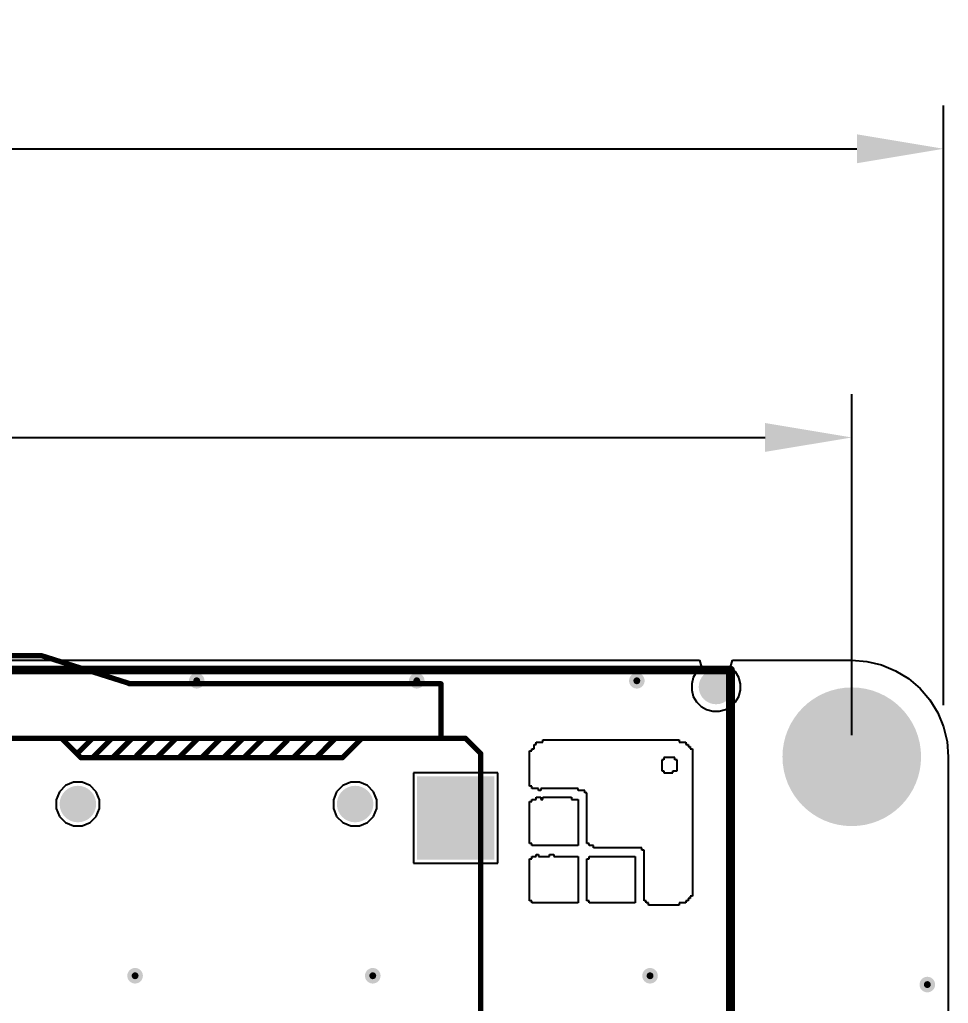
# Model space of a CAD drawing. Header units: millimetres. Extents: x -27 to 79, y -14 to 66.
# Drawn here: x 51.99 to 78.79, y 37.89 to 66.26 of the extents above; entities that cross this region are included whole.
import ezdxf

# ---------------------------------------------------------------- set-up
doc = ezdxf.new("R2010")
doc.units = ezdxf.units.MM
for name, color, linetype in [('BottomLayer', 5, 'Continuous'), ('BottomOverlay', 54, 'Continuous'), ('BottomSolder', 6, 'Continuous'), ('MultiLayer', 9, 'Continuous'), ('PadHoleLayer', 156, 'Continuous'), ('TopLayer', 1, 'Continuous'), ('TopOverlay', 2, 'Continuous'), ('TopPaste', 8, 'Continuous'), ('TopSolder', 216, 'Continuous'), ('ViaHoleLayer', 16, 'Continuous')]:
    doc.layers.add(name, color=color, linetype=linetype)
doc.dimstyles.new('ISO-25', dxfattribs={"dimtxt": 2.5, "dimasz": 2.5, "dimexe": 1.25, "dimexo": 0.625, "dimtad": 1, "dimtxsty": 'Standard', "dimcen": 2.5, "dimadec": 0, "dimazin": 0, "dimtfac": 1, "dimtmove": 0, "dimatfit": 3, "dimfxl": 1, "dimarcsym": 0})

# ---------------------------------------------------------------- blocks, each defined once
blk = doc.blocks.new('*D1')
at = {"color": 0, "lineweight": -2, "transparency": 16777216}
for p, q in [((0, 45.625), (0, 55.46)), ((76, 45.625), (76, 55.46)), ((2.5, 54.21), (73.5, 54.21))]:
    blk.add_line(p, q, dxfattribs=at)
at = {"color": 0, "transparency": 16777216}
for points in [[(2.5, 54.627), (2.5, 53.794), (0, 54.21)], [(73.5, 54.627), (73.5, 53.794), (76, 54.21)]]:
    blk.add_solid(points, dxfattribs=at)
at = {"layer": 'Defpoints', "color": 0, "transparency": 16777216}
for p in [(76, 54.21), (0, 45), (76, 45)]:
    blk.add_point(p, dxfattribs=at)
at = {"color": 0, "transparency": 16777216, "insert": (38, 56.085), "char_height": 2.5, "attachment_point": 5}
blk.add_mtext('76', dxfattribs=at)
blk = doc.blocks.new('*D4')
at = {"color": 0, "lineweight": -2, "transparency": 16777216}
for p, q in [((-2.786, 45.625), (-2.786, 63.787)), ((78.65, 46.486), (78.65, 63.787)), ((-0.286, 62.537), (76.15, 62.537))]:
    blk.add_line(p, q, dxfattribs=at)
at = {"color": 0, "transparency": 16777216}
for points in [[(-0.286, 62.954), (-0.286, 62.12), (-2.786, 62.537)], [(76.15, 62.954), (76.15, 62.12), (78.65, 62.537)]]:
    blk.add_solid(points, dxfattribs=at)
at = {"layer": 'Defpoints', "color": 0, "transparency": 16777216}
for p in [(78.65, 62.537), (78.65, 45.861), (-2.786, 45)]:
    blk.add_point(p, dxfattribs=at)
at = {"color": 0, "transparency": 16777216, "insert": (37.932, 64.62), "char_height": 2.5, "attachment_point": 5}
blk.add_mtext('81,44', dxfattribs=at)

msp = doc.modelspace()

# ---------------------------------------------------------------- hatches: boundary and pattern name
at = {"layer": 'BottomLayer'}
h = msp.add_hatch(color=5, dxfattribs=at)
edge = h.paths.add_edge_path()
edge.add_arc((57.098, 47.192), 0.225, 0, 360)
h = msp.add_hatch(color=5, dxfattribs=at)
edge = h.paths.add_edge_path()
edge.add_arc((63.448, 47.192), 0.225, 0, 360)
h = msp.add_hatch(color=5, dxfattribs=at)
edge = h.paths.add_edge_path()
edge.add_arc((69.798, 47.192), 0.225, 0, 360)
h = msp.add_hatch(color=5, dxfattribs=at)
edge = h.paths.add_edge_path()
edge.add_arc((72.084, 47.014), 0.5, 0, 360)
h = msp.add_hatch(color=5, dxfattribs=at)
edge = h.paths.add_edge_path()
edge.add_arc((76, 45), 2, 0, 360)
h = msp.add_hatch(color=5, dxfattribs=at)
edge = h.paths.add_edge_path()
edge.add_arc((53.669, 43.636), 0.425, 0, 360)
h = msp.add_hatch(color=5, dxfattribs=at)
edge = h.paths.add_edge_path()
edge.add_arc((61.669, 43.636), 0.425, 0, 360)
h = msp.add_hatch(color=5, dxfattribs=at)
edge = h.paths.add_edge_path()
edge.add_arc((55.32, 38.683), 0.225, 0, 360)
h = msp.add_hatch(color=5, dxfattribs=at)
edge = h.paths.add_edge_path()
edge.add_arc((62.178, 38.683), 0.225, 0, 360)
h = msp.add_hatch(color=5, dxfattribs=at)
edge = h.paths.add_edge_path()
edge.add_arc((70.179, 38.683), 0.225, 0, 360)
h = msp.add_hatch(color=5, dxfattribs=at)
edge = h.paths.add_edge_path()
edge.add_arc((78.18, 38.429), 0.225, 0, 360)
at = {"layer": 'BottomSolder'}
h = msp.add_hatch(color=6, dxfattribs=at)
edge = h.paths.add_edge_path()
edge.add_arc((53.669, 43.636), 0.527, 0, 360)
h = msp.add_hatch(color=6, dxfattribs=at)
edge = h.paths.add_edge_path()
edge.add_arc((61.669, 43.636), 0.527, 0, 360)
at = {"layer": 'MultiLayer'}
h = msp.add_hatch(color=9, dxfattribs=at)
edge = h.paths.add_edge_path()
edge.add_arc((53.669, 43.636), 0.425, 0, 360)
h = msp.add_hatch(color=9, dxfattribs=at)
edge = h.paths.add_edge_path()
edge.add_arc((61.669, 43.636), 0.425, 0, 360)
at = {"layer": 'PadHoleLayer'}
h = msp.add_hatch(color=156, dxfattribs=at)
edge = h.paths.add_edge_path()
edge.add_arc((53.669, 43.636), 0.425, 0, 360)
h = msp.add_hatch(color=156, dxfattribs=at)
edge = h.paths.add_edge_path()
edge.add_arc((61.669, 43.636), 0.425, 0, 360)
at = {"layer": 'TopLayer'}
h = msp.add_hatch(color=1, dxfattribs=at)
edge = h.paths.add_edge_path()
edge.add_arc((57.098, 47.192), 0.225, 0, 360)
h = msp.add_hatch(color=1, dxfattribs=at)
edge = h.paths.add_edge_path()
edge.add_arc((63.448, 47.192), 0.225, 0, 360)
h = msp.add_hatch(color=1, dxfattribs=at)
edge = h.paths.add_edge_path()
edge.add_arc((69.798, 47.192), 0.225, 0, 360)
h = msp.add_hatch(color=1, dxfattribs=at)
edge = h.paths.add_edge_path()
edge.add_arc((72.084, 47.014), 0.5, 0, 360)
h = msp.add_hatch(color=1, dxfattribs=at)
edge = h.paths.add_edge_path()
edge.add_arc((76, 45), 2, 0, 360)
msp.add_hatch(color=1, dxfattribs=at).paths.add_polyline_path([(65.585, 42.136), (63.553, 42.136), (63.553, 44.336), (65.585, 44.336)])
h = msp.add_hatch(color=1, dxfattribs=at)
edge = h.paths.add_edge_path()
edge.add_arc((53.669, 43.636), 0.425, 0, 360)
h = msp.add_hatch(color=1, dxfattribs=at)
edge = h.paths.add_edge_path()
edge.add_arc((61.669, 43.636), 0.425, 0, 360)
h = msp.add_hatch(color=1, dxfattribs=at)
edge = h.paths.add_edge_path()
edge.add_arc((55.32, 38.683), 0.225, 0, 360)
h = msp.add_hatch(color=1, dxfattribs=at)
edge = h.paths.add_edge_path()
edge.add_arc((62.178, 38.683), 0.225, 0, 360)
h = msp.add_hatch(color=1, dxfattribs=at)
edge = h.paths.add_edge_path()
edge.add_arc((70.179, 38.683), 0.225, 0, 360)
h = msp.add_hatch(color=1, dxfattribs=at)
edge = h.paths.add_edge_path()
edge.add_arc((78.18, 38.429), 0.225, 0, 360)
at = {"layer": 'TopPaste'}
msp.add_hatch(color=8, dxfattribs=at).paths.add_polyline_path([(65.585, 42.136), (63.553, 42.136), (63.553, 44.336), (65.585, 44.336)])
at = {"layer": 'TopSolder'}
msp.add_hatch(color=216, dxfattribs=at).paths.add_polyline_path([(65.686, 42.034), (63.451, 42.034), (63.451, 44.437), (65.686, 44.437)])
h = msp.add_hatch(color=216, dxfattribs=at)
edge = h.paths.add_edge_path()
edge.add_arc((53.669, 43.636), 0.527, 0, 360)
h = msp.add_hatch(color=216, dxfattribs=at)
edge = h.paths.add_edge_path()
edge.add_arc((61.669, 43.636), 0.527, 0, 360)
at = {"layer": 'ViaHoleLayer'}
h = msp.add_hatch(color=16, dxfattribs=at)
edge = h.paths.add_edge_path()
edge.add_arc((72.084, 47.014), 0.5, 0, 360)
h = msp.add_hatch(color=16, dxfattribs=at)
edge = h.paths.add_edge_path()
edge.add_arc((57.098, 47.192), 0.1, 0, 360)
h = msp.add_hatch(color=16, dxfattribs=at)
edge = h.paths.add_edge_path()
edge.add_arc((63.448, 47.192), 0.1, 0, 360)
h = msp.add_hatch(color=16, dxfattribs=at)
edge = h.paths.add_edge_path()
edge.add_arc((69.798, 47.192), 0.1, 0, 360)
h = msp.add_hatch(color=16, dxfattribs=at)
edge = h.paths.add_edge_path()
edge.add_arc((76, 45), 1.05, 0, 360)
h = msp.add_hatch(color=16, dxfattribs=at)
edge = h.paths.add_edge_path()
edge.add_arc((55.32, 38.683), 0.1, 0, 360)
h = msp.add_hatch(color=16, dxfattribs=at)
edge = h.paths.add_edge_path()
edge.add_arc((62.178, 38.683), 0.1, 0, 360)
h = msp.add_hatch(color=16, dxfattribs=at)
edge = h.paths.add_edge_path()
edge.add_arc((70.179, 38.683), 0.1, 0, 360)
h = msp.add_hatch(color=16, dxfattribs=at)
edge = h.paths.add_edge_path()
edge.add_arc((78.18, 38.429), 0.1, 0, 360)

# ---------------------------------------------------------------- linework, layer by layer
at = {"layer": 'BottomLayer'}
for p, q in [((4.359, 47.786), (71.609, 47.786)), ((71.609, 47.786), (71.663, 47.583)), ((72.504, 47.583), (72.558, 47.786)), ((72.558, 47.786), (76, 47.786)), ((76, 47.786), (76, 47.786)), ((76, 47.786), (76, 47.786)), ((76, 47.786), (76.436, 47.752)), ((76.436, 47.752), (76.861, 47.65)), ((71.521, 47.446), (71.428, 47.285)), ((71.652, 47.577), (71.521, 47.446)), ((71.663, 47.583), (71.652, 47.577)), ((72.515, 47.577), (72.504, 47.583)), ((72.646, 47.446), (72.515, 47.577)), ((72.739, 47.285), (72.646, 47.446)), ((76.861, 47.65), (77.265, 47.483)), ((77.265, 47.483), (77.638, 47.254)), ((71.428, 47.285), (71.38, 47.106)), ((71.38, 47.106), (71.38, 46.921)), ((72.787, 47.106), (72.739, 47.285)), ((72.787, 46.921), (72.787, 47.106)), ((77.638, 47.254), (77.97, 46.97)), ((71.38, 46.921), (71.428, 46.742)), ((72.739, 46.742), (72.787, 46.921)), ((77.97, 46.97), (78.254, 46.638)), ((71.428, 46.742), (71.521, 46.582)), ((71.521, 46.582), (71.652, 46.451)), ((72.515, 46.451), (72.646, 46.582)), ((72.646, 46.582), (72.739, 46.742)), ((78.254, 46.638), (78.483, 46.265)), ((71.652, 46.451), (71.812, 46.359)), ((71.812, 46.359), (71.991, 46.311)), ((71.991, 46.311), (72.176, 46.311)), ((72.176, 46.311), (72.355, 46.359)), ((72.355, 46.359), (72.515, 46.451)), ((78.483, 46.265), (78.65, 45.861)), ((78.65, 45.861), (78.752, 45.436)), ((78.752, 45.436), (78.786, 45)), ((78.786, 45), (78.786, 45)), ((78.786, 45), (78.786, 0)), ((53.544, 44.264), (53.313, 44.168)), ((53.794, 44.264), (53.544, 44.264)), ((54.024, 44.168), (53.794, 44.264)), ((61.544, 44.264), (61.313, 44.168)), ((61.794, 44.264), (61.544, 44.264)), ((62.024, 44.168), (61.794, 44.264)), ((53.136, 43.991), (53.04, 43.761)), ((53.313, 44.168), (53.136, 43.991)), ((54.201, 43.991), (54.024, 44.168)), ((54.297, 43.761), (54.201, 43.991)), ((61.136, 43.991), (61.04, 43.761)), ((61.313, 44.168), (61.136, 43.991)), ((62.201, 43.991), (62.024, 44.168)), ((62.297, 43.761), (62.201, 43.991)), ((53.04, 43.761), (53.04, 43.511)), ((54.297, 43.511), (54.297, 43.761)), ((61.04, 43.761), (61.04, 43.511)), ((62.297, 43.511), (62.297, 43.761)), ((53.04, 43.511), (53.136, 43.28)), ((54.201, 43.28), (54.297, 43.511)), ((61.04, 43.511), (61.136, 43.28)), ((62.201, 43.28), (62.297, 43.511)), ((53.136, 43.28), (53.313, 43.103)), ((54.024, 43.103), (54.201, 43.28)), ((61.136, 43.28), (61.313, 43.103)), ((62.024, 43.103), (62.201, 43.28)), ((53.313, 43.103), (53.544, 43.007)), ((53.544, 43.007), (53.794, 43.007)), ((53.794, 43.007), (54.024, 43.103)), ((61.313, 43.103), (61.544, 43.007)), ((61.544, 43.007), (61.794, 43.007)), ((61.794, 43.007), (62.024, 43.103))]:
    msp.add_line(p, q, dxfattribs=at)
at = {"layer": 'BottomOverlay', "const_width": 0.254}
for points in [[(3.5, 47.5), (72.5, 47.5)], [(72.5, -2.5), (72.5, 47.5)]]:
    msp.add_lwpolyline(points, dxfattribs=at)
at = {"layer": 'BottomOverlay', "const_width": 0.127}
msp.add_lwpolyline([(72.436, 47.5, 1), (72.563, 47.5, 1)], format="xyb", close=True, dxfattribs=at)
msp.add_lwpolyline([(72.436, 47.5, 1), (72.563, 47.5, 1)], format="xyb", close=True, dxfattribs=at)
at = {"layer": 'TopLayer'}
for p, q in [((4.359, 47.786), (71.609, 47.786)), ((71.609, 47.786), (71.663, 47.583)), ((72.504, 47.583), (72.558, 47.786)), ((72.558, 47.786), (76, 47.786)), ((76, 47.786), (76, 47.786)), ((76, 47.786), (76, 47.786)), ((76, 47.786), (76.436, 47.752)), ((76.436, 47.752), (76.861, 47.65)), ((71.521, 47.446), (71.428, 47.285)), ((71.652, 47.577), (71.521, 47.446)), ((71.663, 47.583), (71.652, 47.577)), ((72.515, 47.577), (72.504, 47.583)), ((72.646, 47.446), (72.515, 47.577)), ((72.739, 47.285), (72.646, 47.446)), ((76.861, 47.65), (77.265, 47.483)), ((77.265, 47.483), (77.638, 47.254)), ((71.428, 47.285), (71.38, 47.106)), ((71.38, 47.106), (71.38, 46.921)), ((72.787, 47.106), (72.739, 47.285)), ((72.787, 46.921), (72.787, 47.106)), ((77.638, 47.254), (77.97, 46.97)), ((71.38, 46.921), (71.428, 46.742)), ((72.739, 46.742), (72.787, 46.921)), ((77.97, 46.97), (78.254, 46.638)), ((71.428, 46.742), (71.521, 46.582)), ((71.521, 46.582), (71.652, 46.451)), ((72.515, 46.451), (72.646, 46.582)), ((72.646, 46.582), (72.739, 46.742)), ((78.254, 46.638), (78.483, 46.265)), ((71.652, 46.451), (71.812, 46.359)), ((71.812, 46.359), (71.991, 46.311)), ((71.991, 46.311), (72.176, 46.311)), ((72.176, 46.311), (72.355, 46.359)), ((72.355, 46.359), (72.515, 46.451)), ((78.483, 46.265), (78.65, 45.861)), ((78.65, 45.861), (78.752, 45.436)), ((78.752, 45.436), (78.786, 45)), ((78.786, 45), (78.786, 45)), ((78.786, 45), (78.786, 0)), ((53.544, 44.264), (53.313, 44.168)), ((53.794, 44.264), (53.544, 44.264)), ((54.024, 44.168), (53.794, 44.264)), ((61.544, 44.264), (61.313, 44.168)), ((61.794, 44.264), (61.544, 44.264)), ((62.024, 44.168), (61.794, 44.264)), ((65.788, 44.539), (63.349, 44.539)), ((63.349, 44.539), (63.349, 41.932)), ((65.788, 41.932), (65.788, 44.539)), ((53.136, 43.991), (53.04, 43.761)), ((53.313, 44.168), (53.136, 43.991)), ((54.201, 43.991), (54.024, 44.168)), ((54.297, 43.761), (54.201, 43.991)), ((61.136, 43.991), (61.04, 43.761)), ((61.313, 44.168), (61.136, 43.991)), ((62.201, 43.991), (62.024, 44.168)), ((62.297, 43.761), (62.201, 43.991)), ((53.04, 43.761), (53.04, 43.511)), ((54.297, 43.511), (54.297, 43.761)), ((61.04, 43.761), (61.04, 43.511)), ((62.297, 43.511), (62.297, 43.761)), ((53.04, 43.511), (53.136, 43.28)), ((54.201, 43.28), (54.297, 43.511)), ((61.04, 43.511), (61.136, 43.28)), ((62.201, 43.28), (62.297, 43.511)), ((53.136, 43.28), (53.313, 43.103)), ((54.024, 43.103), (54.201, 43.28)), ((61.136, 43.28), (61.313, 43.103)), ((62.024, 43.103), (62.201, 43.28)), ((53.313, 43.103), (53.544, 43.007)), ((53.544, 43.007), (53.794, 43.007)), ((53.794, 43.007), (54.024, 43.103)), ((61.313, 43.103), (61.544, 43.007)), ((61.544, 43.007), (61.794, 43.007)), ((61.794, 43.007), (62.024, 43.103)), ((63.349, 41.932), (65.788, 41.932))]:
    msp.add_line(p, q, dxfattribs=at)
at = {"layer": 'TopOverlay'}
for p, q in [((66.896, 45.358), (66.896, 45.421)), ((66.896, 45.421), (67.086, 45.421)), ((67.086, 45.421), (67.086, 45.485)), ((67.086, 45.485), (71.023, 45.485)), ((71.023, 45.485), (71.023, 45.421)), ((71.023, 45.421), (71.214, 45.421)), ((71.214, 45.421), (71.214, 45.358)), ((66.705, 44.151), (66.705, 45.167)), ((66.705, 45.167), (66.769, 45.167)), ((66.769, 45.167), (66.769, 45.231)), ((66.769, 45.231), (66.832, 45.231)), ((66.832, 45.231), (66.832, 45.358)), ((66.832, 45.358), (66.896, 45.358)), ((71.214, 45.358), (71.277, 45.358)), ((71.277, 45.358), (71.277, 45.294)), ((71.277, 45.294), (71.341, 45.294)), ((71.341, 45.294), (71.341, 45.231)), ((71.341, 45.231), (71.404, 45.231)), ((71.404, 45.231), (71.404, 40.976)), ((70.579, 44.913), (70.515, 44.913)), ((70.515, 44.913), (70.515, 44.596)), ((70.896, 44.977), (70.579, 44.977)), ((70.579, 44.977), (70.579, 44.913)), ((70.896, 44.913), (70.896, 44.977)), ((70.96, 44.913), (70.896, 44.913)), ((70.96, 44.596), (70.96, 44.913)), ((70.515, 44.596), (70.579, 44.596)), ((70.579, 44.596), (70.579, 44.532)), ((70.833, 44.532), (70.833, 44.596)), ((70.833, 44.596), (70.96, 44.596)), ((70.579, 44.532), (70.833, 44.532)), ((66.769, 44.151), (66.705, 44.151)), ((66.769, 44.088), (66.769, 44.151)), ((66.959, 44.088), (66.769, 44.088)), ((66.959, 44.024), (66.959, 44.088)), ((67.023, 44.024), (66.959, 44.024)), ((68.102, 44.088), (67.023, 44.088)), ((67.023, 44.088), (67.023, 44.024)), ((68.102, 44.024), (68.102, 44.088)), ((68.293, 44.024), (68.102, 44.024)), ((68.293, 43.961), (68.293, 44.024)), ((66.705, 42.5), (66.705, 43.707)), ((66.705, 43.707), (66.769, 43.707)), ((66.769, 43.707), (66.769, 43.77)), ((66.769, 43.77), (66.832, 43.77)), ((66.832, 43.77), (66.896, 43.77)), ((66.896, 43.77), (66.896, 43.834)), ((66.896, 43.834), (67.023, 43.834)), ((67.023, 43.834), (67.023, 43.77)), ((67.023, 43.77), (67.086, 43.77)), ((67.086, 43.77), (67.086, 43.834)), ((67.086, 43.834), (67.912, 43.834)), ((67.912, 43.834), (67.912, 43.77)), ((67.912, 43.77), (68.102, 43.77)), ((68.102, 43.77), (68.102, 42.437)), ((68.356, 43.961), (68.293, 43.961)), ((68.356, 42.5), (68.356, 43.961)), ((66.769, 42.5), (66.705, 42.5)), ((66.769, 42.437), (66.769, 42.5)), ((68.102, 42.437), (66.769, 42.437)), ((68.42, 42.5), (68.356, 42.5)), ((68.42, 42.437), (68.42, 42.5)), ((68.547, 42.437), (68.42, 42.437)), ((68.547, 42.373), (68.547, 42.437)), ((69.944, 42.373), (68.547, 42.373)), ((69.944, 42.31), (69.944, 42.373)), ((70.007, 42.31), (69.944, 42.31)), ((70.007, 41.802), (70.007, 42.31)), ((66.705, 41.04), (66.705, 42.056)), ((66.705, 42.056), (66.769, 42.056)), ((66.769, 42.056), (66.769, 42.119)), ((66.769, 42.119), (66.896, 42.119)), ((66.896, 42.119), (66.896, 42.183)), ((66.896, 42.183), (66.959, 42.183)), ((66.959, 42.183), (66.959, 42.119)), ((66.959, 42.119), (67.277, 42.119)), ((67.277, 42.119), (67.277, 42.183)), ((67.277, 42.183), (67.404, 42.183)), ((67.404, 42.183), (67.404, 42.119)), ((67.404, 42.119), (68.102, 42.119)), ((68.102, 42.119), (68.102, 40.786)), ((68.356, 40.849), (68.356, 42.056)), ((68.356, 42.056), (68.42, 42.056)), ((68.42, 42.056), (68.42, 42.119)), ((68.42, 42.119), (69.626, 42.119)), ((69.626, 42.119), (69.69, 42.119)), ((69.69, 42.119), (69.753, 42.119)), ((69.753, 42.119), (69.753, 40.786)), ((70.007, 41.738), (70.007, 41.802)), ((70.007, 40.849), (70.007, 41.738)), ((66.705, 40.976), (66.705, 41.04)), ((66.705, 40.849), (66.705, 40.976)), ((71.341, 40.913), (71.277, 40.913)), ((71.277, 40.913), (71.277, 40.849)), ((71.404, 40.976), (71.341, 40.976)), ((71.341, 40.976), (71.341, 40.913)), ((66.769, 40.849), (66.705, 40.849)), ((66.769, 40.786), (66.769, 40.849)), ((68.102, 40.786), (66.769, 40.786)), ((68.42, 40.849), (68.356, 40.849)), ((68.42, 40.786), (68.42, 40.849)), ((69.753, 40.786), (68.42, 40.786)), ((70.071, 40.849), (70.007, 40.849)), ((70.071, 40.786), (70.071, 40.849)), ((70.134, 40.786), (70.071, 40.786)), ((70.134, 40.722), (70.134, 40.786)), ((71.023, 40.722), (70.134, 40.722)), ((71.214, 40.786), (71.023, 40.786)), ((71.023, 40.786), (71.023, 40.722)), ((71.277, 40.849), (71.214, 40.849)), ((71.214, 40.849), (71.214, 40.786))]:
    msp.add_line(p, q, dxfattribs=at)
at = {"layer": 'TopOverlay', "const_width": 0.152}
for points in [[(49.262, 47.918), (52.614, 47.918)], [(52.614, 47.918), (55.18, 47.106)], [(55.154, 47.106), (64.146, 47.106)], [(64.146, 45.531), (64.146, 47.106)], [(48.398, 45.531), (64.857, 45.531)], [(48.398, 45.531), (53.199, 45.531)], [(53.199, 45.531), (53.757, 44.972)], [(53.681, 45.125), (54.088, 45.531)], [(54.088, 44.972), (54.646, 45.531)], [(54.672, 44.972), (55.231, 45.531)], [(55.307, 44.972), (55.866, 45.531)], [(55.967, 44.997), (56.501, 45.531)], [(56.577, 44.972), (57.136, 45.531)], [(57.237, 44.972), (57.796, 45.531)], [(57.898, 44.997), (58.431, 45.531)], [(58.456, 44.972), (59.015, 45.531)], [(59.218, 44.972), (59.701, 45.455)], [(59.701, 45.455), (59.701, 45.531)], [(59.93, 45.023), (60.438, 45.531)], [(60.565, 44.997), (61.098, 45.531)], [(61.301, 44.972), (61.86, 45.531)], [(61.86, 45.531), (64.857, 45.531)], [(64.857, 45.531), (65.289, 45.099)], [(53.605, 45.125), (53.681, 45.125)], [(65.289, 32.154), (65.289, 45.099)], [(53.757, 44.972), (61.301, 44.972)], [(54.646, 44.972), (54.672, 44.972)], [(55.18, 44.972), (55.307, 44.972)], [(55.967, 44.972), (55.967, 44.997)], [(56.551, 44.972), (56.577, 44.972)], [(57.136, 44.972), (57.237, 44.972)], [(57.898, 44.972), (57.898, 44.997)], [(58.431, 44.972), (58.456, 44.972)], [(59.93, 44.972), (59.93, 45.023)], [(60.565, 44.972), (60.565, 44.997)]]:
    msp.add_lwpolyline(points, dxfattribs=at)
at = {"layer": 'TopOverlay', "const_width": 0.0762}
for points in [[(52.576, 47.918, 1), (52.653, 47.918, 1)], [(52.576, 47.918, 1), (52.653, 47.918, 1)], [(55.116, 47.106, 1), (55.193, 47.106, 1)], [(55.142, 47.106, 1), (55.218, 47.106, 1)], [(64.108, 47.106, 1), (64.184, 47.106, 1)], [(64.108, 47.106, 1), (64.184, 47.106, 1)], [(53.161, 45.531, 1), (53.237, 45.531, 1)], [(53.161, 45.531, 1), (53.237, 45.531, 1)], [(54.05, 45.531, 1), (54.126, 45.531, 1)], [(54.608, 45.531, 1), (54.685, 45.531, 1)], [(55.193, 45.531, 1), (55.269, 45.531, 1)], [(55.828, 45.531, 1), (55.904, 45.531, 1)], [(56.463, 45.531, 1), (56.539, 45.531, 1)], [(57.098, 45.531, 1), (57.174, 45.531, 1)], [(57.758, 45.531, 1), (57.834, 45.531, 1)], [(58.393, 45.531, 1), (58.469, 45.531, 1)], [(58.977, 45.531, 1), (59.053, 45.531, 1)], [(59.663, 45.531, 1), (59.739, 45.531, 1)], [(59.663, 45.455, 1), (59.739, 45.455, 1)], [(59.663, 45.455, 1), (59.739, 45.455, 1)], [(60.4, 45.531, 1), (60.476, 45.531, 1)], [(61.06, 45.531, 1), (61.136, 45.531, 1)], [(61.822, 45.531, 1), (61.898, 45.531, 1)], [(61.822, 45.531, 1), (61.898, 45.531, 1)], [(64.108, 45.531, 1), (64.184, 45.531, 1)], [(64.819, 45.531, 1), (64.895, 45.531, 1)], [(64.819, 45.531, 1), (64.895, 45.531, 1)], [(64.819, 45.531, 1), (64.895, 45.531, 1)], [(53.567, 45.125, 1), (53.643, 45.125, 1)], [(53.643, 45.125, 1), (53.719, 45.125, 1)], [(53.643, 45.125, 1), (53.719, 45.125, 1)], [(65.251, 45.099, 1), (65.327, 45.099, 1)], [(65.251, 45.099, 1), (65.327, 45.099, 1)], [(53.719, 44.972, 1), (53.796, 44.972, 1)], [(53.719, 44.972, 1), (53.796, 44.972, 1)], [(54.05, 44.972, 1), (54.126, 44.972, 1)], [(54.608, 44.972, 1), (54.685, 44.972, 1)], [(54.634, 44.972, 1), (54.71, 44.972, 1)], [(54.634, 44.972, 1), (54.71, 44.972, 1)], [(55.142, 44.972, 1), (55.218, 44.972, 1)], [(55.269, 44.972, 1), (55.345, 44.972, 1)], [(55.269, 44.972, 1), (55.345, 44.972, 1)], [(55.929, 44.997, 1), (56.005, 44.997, 1)], [(55.929, 44.997, 1), (56.005, 44.997, 1)], [(55.929, 44.972, 1), (56.005, 44.972, 1)], [(56.513, 44.972, 1), (56.59, 44.972, 1)], [(56.539, 44.972, 1), (56.615, 44.972, 1)], [(56.539, 44.972, 1), (56.615, 44.972, 1)], [(57.098, 44.972, 1), (57.174, 44.972, 1)], [(57.199, 44.972, 1), (57.275, 44.972, 1)], [(57.199, 44.972, 1), (57.275, 44.972, 1)], [(57.86, 44.997, 1), (57.936, 44.997, 1)], [(57.86, 44.997, 1), (57.936, 44.997, 1)], [(57.86, 44.972, 1), (57.936, 44.972, 1)], [(58.393, 44.972, 1), (58.469, 44.972, 1)], [(58.418, 44.972, 1), (58.495, 44.972, 1)], [(58.418, 44.972, 1), (58.495, 44.972, 1)], [(59.18, 44.972, 1), (59.257, 44.972, 1)], [(59.892, 45.023, 1), (59.968, 45.023, 1)], [(59.892, 45.023, 1), (59.968, 45.023, 1)], [(59.892, 44.972, 1), (59.968, 44.972, 1)], [(60.527, 44.997, 1), (60.603, 44.997, 1)], [(60.527, 44.997, 1), (60.603, 44.997, 1)], [(60.527, 44.972, 1), (60.603, 44.972, 1)], [(61.263, 44.972, 1), (61.339, 44.972, 1)], [(61.263, 44.972, 1), (61.339, 44.972, 1)]]:
    msp.add_lwpolyline(points, format="xyb", close=True, dxfattribs=at)

# ---------------------------------------------------------------- dimensions: what is measured, and where the dimension line sits
dim = msp.add_linear_dim(base=(78.65, 62.537), p1=(-2.786, 45), p2=(78.65, 45.861), dimstyle='ISO-25')
dim.commit()
dim.dimension.update_dxf_attribs({"geometry": '*D4', "text_midpoint": (37.932, 62.537), "dimtype": 160})
dim = msp.add_linear_dim(base=(76, 54.21), p1=(0, 45), p2=(76, 45), dimstyle='ISO-25')
dim.commit()
dim.dimension.update_dxf_attribs({"geometry": '*D1', "text_midpoint": (38, 56.085)})

doc.saveas('drawing.dxf')
